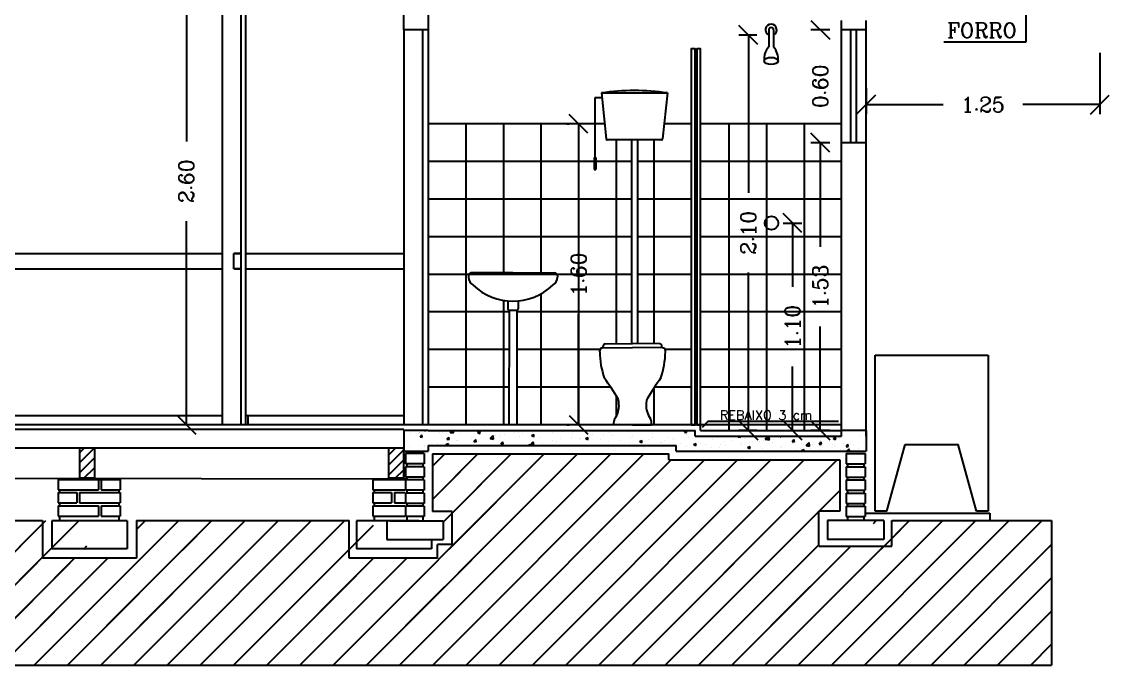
# Model space of a CAD drawing. Extents: x -7 to 226, y -20 to 32.
# Drawn here: x 131.15 to 136.94, y 0.23 to 3.65 of the extents above; entities that cross this region are included whole.
import ezdxf
from ezdxf.enums import TextEntityAlignment as Align

# ---------------------------------------------------------------- set-up
doc = ezdxf.new("R2010")
doc.units = 0
doc.header["$LTSCALE"] = 20
doc.layers.get('0').update_dxf_attribs({"linetype": 'CONTINUOUS'})
doc.layers.get('DEFPOINTS').update_dxf_attribs({"linetype": 'CONTINUOUS'})
for name, color, linetype in [('AZULEJO', 30, 'CONTINUOUS'), ('CONCRETO', 5, 'CONTINUOUS'), ('JANELA', 5, 'CONTINUOUS'), ('MADEIRAME', 244, 'CONTINUOUS'), ('PAREDE', 250, 'CONTINUOUS'), ('PEDRA', 250, 'CONTINUOUS'), ('PISO', 30, 'CONTINUOUS'), ('PORTA', 1, 'CONTINUOUS'), ('TELHADO', 1, 'CONTINUOUS'), ('TEXTO', 244, 'CONTINUOUS'), ('VIEW', 210, 'CONTINUOUS'), ('VISTA', 244, 'CONTINUOUS'), ('VISTAL', 30, 'CONTINUOUS'), ('VISTAP', 244, 'CONTINUOUS')]:
    doc.layers.add(name, color=color, linetype=linetype)
doc.styles.add('ROMANC', font='romanc.shx', dxfattribs={"height": 0.08})
doc.dimstyles.new('ROMANC', dxfattribs={"dimtxt": 0.1, "dimasz": 0.18, "dimexe": 0.05, "dimexo": 0.0625, "dimgap": 0.09, "dimtad": 0, "dimzin": 0, "dimtxsty": 'ROMANC', "dimblk1": 'NONE', "dimblk2": 'NONE', "dimsah": 1, "dimcen": 0.09, "dimclrd": 244, "dimclre": 244, "dimclrt": 244, "dimazin": 3, "dimtfac": 1, "dimtdec": 4, "dimtofl": 0, "dimtmove": 0, "dimatfit": 3, "dimtolj": 1, "dimtzin": 0})

# ---------------------------------------------------------------- blocks, each defined once
blk = doc.blocks.new('*X0')
at = {"color": 0}
for p, q in [((18.1591, -14.8728), (18.1623, -14.8749)), ((18.1623, -14.8749), (18.163, -14.8728)), ((18.2943, -14.8833), (18.3043, -14.8728)), ((18.312, -14.8861), (18.3105, -14.8728)), ((18.5165, -14.873), (18.5165, -14.873)), ((19.2872, -14.874), (19.2872, -14.874)), ((19.4775, -14.8728), (19.48, -14.8745)), ((19.48, -14.8745), (19.4806, -14.8728)), ((19.5406, -14.8825), (19.5487, -14.8728)), ((19.5525, -14.8836), (19.5505, -14.8728)), ((18.0818, -14.8888), (18.0818, -14.8888)), ((18.1256, -14.8889), (18.1256, -14.8889)), ((18.1316, -14.8818), (18.1316, -14.8818)), ((18.1318, -14.8822), (18.1318, -14.8822)), ((18.1338, -14.9075), (18.1434, -14.896)), ((18.1338, -14.9075), (18.1458, -14.9085)), ((18.1369, -14.902), (18.1369, -14.902)), ((18.1457, -14.9085), (18.1434, -14.896)), ((18.2266, -14.8761), (18.2266, -14.8761)), ((18.2384, -14.8863), (18.2384, -14.8863)), ((18.2535, -14.882), (18.2535, -14.882)), ((18.2772, -14.92), (18.2869, -14.9085)), ((18.2772, -14.92), (18.2892, -14.9211)), ((18.2892, -14.9211), (18.2869, -14.9085)), ((18.2943, -14.8833), (18.3121, -14.886)), ((18.328, -14.9277), (18.328, -14.9277)), ((18.3314, -14.9279), (18.3314, -14.9279)), ((18.3452, -14.8908), (18.3452, -14.8908)), ((18.4071, -14.918), (18.4071, -14.918)), ((18.4207, -14.9326), (18.4303, -14.9211)), ((18.4207, -14.9326), (18.4327, -14.9336)), ((18.4326, -14.9336), (18.4303, -14.9211)), ((18.4307, -14.9136), (18.4307, -14.9136)), ((18.4397, -14.8842), (18.4537, -14.8788)), ((18.4397, -14.8842), (18.4497, -14.8909)), ((18.4465, -14.9319), (18.4465, -14.9319)), ((18.4497, -14.8909), (18.4537, -14.8789)), ((18.4519, -14.8953), (18.4519, -14.8953)), ((18.5077, -14.9164), (18.5233, -14.9002)), ((18.5077, -14.9164), (18.5255, -14.9191)), ((18.5255, -14.9192), (18.5233, -14.9002)), ((18.5317, -14.9008), (18.5317, -14.9008)), ((18.5334, -14.9013), (18.5334, -14.9013)), ((18.5587, -14.8999), (18.5587, -14.8999)), ((18.5632, -14.9119), (18.5632, -14.9119)), ((18.5835, -14.8947), (18.5835, -14.8947)), ((18.6233, -14.8775), (18.6233, -14.8775)), ((18.6356, -14.8858), (18.6356, -14.8858)), ((18.6592, -14.8848), (18.6592, -14.8848)), ((18.6654, -14.9044), (18.6654, -14.9044)), ((18.6798, -14.8919), (18.6798, -14.8919)), ((18.7272, -14.9002), (18.7412, -14.8949)), ((18.7272, -14.9002), (18.7371, -14.907)), ((18.73, -14.882), (18.73, -14.882)), ((18.7371, -14.907), (18.7412, -14.8949)), ((18.7722, -14.9089), (18.7722, -14.9089)), ((18.8368, -14.8865), (18.8368, -14.8865)), ((18.8369, -14.9255), (18.8369, -14.9255)), ((18.8587, -14.9305), (18.8587, -14.9305)), ((18.879, -14.9134), (18.879, -14.9134)), ((18.9408, -14.9105), (18.9408, -14.9105)), ((18.9436, -14.891), (18.9436, -14.891)), ((18.985, -14.9138), (18.985, -14.9138)), ((18.9857, -14.9179), (18.9857, -14.9179)), ((19.0146, -14.9163), (19.0286, -14.9109)), ((19.0146, -14.9163), (19.0245, -14.923)), ((19.0245, -14.923), (19.0286, -14.9109)), ((19.0351, -14.9072), (19.0351, -14.9072)), ((19.0435, -14.8964), (19.0435, -14.8964)), ((19.0503, -14.8956), (19.0503, -14.8956)), ((19.0925, -14.9224), (19.0925, -14.9224)), ((19.1109, -14.8973), (19.1109, -14.8973)), ((19.1381, -14.9311), (19.1381, -14.9311)), ((19.1445, -14.8836), (19.1445, -14.8836)), ((19.1571, -14.9001), (19.1571, -14.9001)), ((19.1993, -14.9269), (19.1993, -14.9269)), ((19.2372, -14.8806), (19.2372, -14.8806)), ((19.2547, -14.9111), (19.2547, -14.9111)), ((19.2639, -14.9046), (19.2639, -14.9046)), ((19.302, -14.9323), (19.316, -14.9269)), ((19.302, -14.9323), (19.312, -14.939)), ((19.306, -14.9314), (19.306, -14.9314)), ((19.312, -14.939), (19.316, -14.9269)), ((19.3486, -14.9211), (19.3486, -14.9211)), ((19.3706, -14.9091), (19.3706, -14.9091)), ((19.3714, -14.8911), (19.3714, -14.8911)), ((19.4367, -14.9263), (19.4367, -14.9263)), ((19.4496, -14.9083), (19.4496, -14.9083)), ((19.4774, -14.9136), (19.4774, -14.9136)), ((19.4867, -14.9197), (19.4867, -14.9197)), ((19.5359, -14.915), (19.5359, -14.915)), ((19.5406, -14.8825), (19.5525, -14.8836)), ((19.5535, -14.8933), (19.5535, -14.8933)), ((19.5625, -14.9098), (19.5625, -14.9098)), ((19.5842, -14.9181), (19.5842, -14.9181)), ((19.6909, -14.9226), (19.6909, -14.9226)), ((19.7977, -14.9271), (19.7977, -14.9271)), ((19.8275, -14.9076), (19.8315, -14.9028)), ((19.8275, -14.9076), (19.8394, -14.9087)), ((19.8394, -14.9087), (19.8383, -14.9028)), ((19.8587, -14.918), (19.8587, -14.918)), ((19.9044, -14.9316), (19.9044, -14.9316)), ((19.9384, -14.9322), (19.9384, -14.9322)), ((19.9614, -14.9039), (19.9614, -14.9039)), ((19.9622, -14.9249), (19.9622, -14.9249)), ((19.9709, -14.9202), (19.9806, -14.9087)), ((19.9709, -14.9202), (19.9829, -14.9212)), ((19.9753, -14.9202), (19.9909, -14.904)), ((19.9753, -14.9202), (19.9931, -14.9229)), ((19.9829, -14.9212), (19.9806, -14.9087)), ((19.9931, -14.923), (19.9909, -14.904)), ((20.0141, -14.9223), (20.0141, -14.9223)), ((20.0493, -14.9028), (20.0549, -14.9065)), ((20.0549, -14.9065), (20.0561, -14.9028)), ((20.0788, -14.9049), (20.0788, -14.9049)), ((20.1144, -14.9327), (20.124, -14.9212)), ((20.1144, -14.9327), (20.1263, -14.9338)), ((20.1263, -14.9338), (20.124, -14.9212)), ((20.1404, -14.9056), (20.1404, -14.9056)), ((20.2665, -14.9286), (20.2665, -14.9286)), ((20.3323, -14.9158), (20.3463, -14.9104)), ((20.3323, -14.9158), (20.3423, -14.9225)), ((20.3423, -14.9225), (20.3463, -14.9105)), ((20.3675, -14.9158), (20.3675, -14.9158)), ((20.4714, -14.9008), (20.4714, -14.9008)), ((18.0497, -14.9566), (18.0497, -14.9566)), ((18.0792, -14.9611), (18.0792, -14.9611)), ((18.1231, -14.9555), (18.1231, -14.9555)), ((18.155, -14.9511), (18.155, -14.9511)), ((18.1564, -14.9611), (18.1564, -14.9611)), ((18.2242, -14.9427), (18.2242, -14.9427)), ((18.2717, -14.9487), (18.2857, -14.9434)), ((18.2717, -14.9487), (18.2777, -14.9528)), ((18.2813, -14.9345), (18.2813, -14.9345)), ((18.2825, -14.9528), (18.2857, -14.9434)), ((18.3299, -14.9519), (18.3299, -14.9519)), ((18.5642, -14.9451), (18.5738, -14.9336)), ((18.5642, -14.9451), (18.5761, -14.9462)), ((18.5761, -14.9462), (18.5738, -14.9336)), ((18.6332, -14.9524), (18.6332, -14.9524)), ((18.7117, -14.9528), (18.7172, -14.9462)), ((18.7185, -14.9528), (18.7172, -14.9462)), ((18.7212, -14.9495), (18.7367, -14.9333)), ((18.7212, -14.9495), (18.7389, -14.9523)), ((18.7329, -14.947), (18.7329, -14.947)), ((18.7359, -14.9383), (18.7359, -14.9383)), ((18.7389, -14.9523), (18.7367, -14.9333)), ((18.783, -14.9404), (18.783, -14.9404)), ((19.0214, -14.9512), (19.0214, -14.9512)), ((19.1421, -14.9502), (19.1421, -14.9502)), ((19.2459, -14.9352), (19.2459, -14.9352)), ((19.3104, -14.943), (19.3104, -14.943)), ((19.4128, -14.9359), (19.4128, -14.9359)), ((19.4193, -14.935), (19.4193, -14.935)), ((19.5196, -14.9405), (19.5196, -14.9405)), ((19.5511, -14.9599), (19.5511, -14.9599)), ((19.5894, -14.9483), (19.6034, -14.9429)), ((19.5894, -14.9483), (19.5994, -14.955)), ((19.5994, -14.955), (19.6034, -14.9429)), ((19.6263, -14.945), (19.6263, -14.945)), ((19.6362, -14.972), (19.6362, -14.972)), ((19.6538, -14.9458), (19.6538, -14.9458)), ((19.6863, -14.9654), (19.6863, -14.9654)), ((19.7289, -14.965), (19.7289, -14.965)), ((19.7331, -14.9495), (19.7331, -14.9495)), ((19.7548, -14.933), (19.7548, -14.933)), ((19.762, -14.9554), (19.762, -14.9554)), ((19.8399, -14.954), (19.8399, -14.954)), ((19.8456, -14.9449), (19.8456, -14.9449)), ((19.8769, -14.9643), (19.8909, -14.9589)), ((19.8769, -14.9643), (19.8868, -14.971)), ((19.8868, -14.971), (19.8909, -14.959)), ((19.8883, -14.9388), (19.8883, -14.9388)), ((19.9466, -14.9585), (19.9466, -14.9585)), ((19.9589, -14.9705), (19.9589, -14.9705)), ((20.0112, -14.9361), (20.0112, -14.9361)), ((20.0534, -14.963), (20.0534, -14.963)), ((20.0599, -14.9577), (20.0599, -14.9577)), ((20.118, -14.9407), (20.118, -14.9407)), ((20.1379, -14.9779), (20.1379, -14.9779)), ((20.1601, -14.9675), (20.1601, -14.9675)), ((20.1638, -14.9427), (20.1638, -14.9427)), ((20.1643, -14.9803), (20.1783, -14.975)), ((20.1643, -14.9803), (20.1679, -14.9828)), ((20.1757, -14.9828), (20.1783, -14.975)), ((20.1888, -14.9533), (20.2044, -14.9371)), ((20.1888, -14.9533), (20.2066, -14.9561)), ((20.2066, -14.9561), (20.2043, -14.9371)), ((20.2136, -14.9679), (20.2136, -14.9679)), ((20.2247, -14.9452), (20.2247, -14.9452)), ((20.2578, -14.9453), (20.2675, -14.9338)), ((20.2578, -14.9453), (20.2698, -14.9463)), ((20.2669, -14.972), (20.2669, -14.972)), ((20.2698, -14.9463), (20.2675, -14.9338)), ((20.3315, -14.9497), (20.3315, -14.9497)), ((20.3399, -14.9513), (20.3399, -14.9513)), ((20.3651, -14.9824), (20.3651, -14.9824)), ((20.3737, -14.9765), (20.3737, -14.9765)), ((20.39, -14.9447), (20.39, -14.9447)), ((20.4013, -14.9578), (20.4109, -14.9463)), ((20.4013, -14.9578), (20.4132, -14.9589)), ((20.4057, -14.9828), (20.4178, -14.9702)), ((20.4132, -14.9589), (20.4109, -14.9463)), ((20.4193, -14.9828), (20.4178, -14.9702)), ((20.4205, -14.9642), (20.4205, -14.9642)), ((20.4383, -14.9542), (20.4383, -14.9542)), ((20.4658, -14.9348), (20.4658, -14.9348)), ((20.469, -14.9674), (20.469, -14.9674)), ((20.4804, -14.9811), (20.4804, -14.9811))]:
    blk.add_line(p, q, dxfattribs=at)
blk = doc.blocks.new('*X4')
at = {"color": 0, "linetype": 'CONTINUOUS'}
for p, q in [((15.334, -15.0009), (15.4118, -14.9231)), ((15.334, -14.9478), (15.3588, -14.9231)), ((15.334, -15.0539), (15.414, -14.9739)), ((15.3579, -15.0831), (15.414, -15.0269)), ((15.4109, -15.0831), (15.414, -15.08))]:
    blk.add_line(p, q, dxfattribs=at)
blk = doc.blocks.new('_OBLIQUE')
at = {"color": 0, "linetype": 'BYBLOCK'}
blk.add_line((-0.5, -0.5), (0.5, 0.5), dxfattribs=at)
blk = doc.blocks.new('*D72')
at = {"color": 244, "linetype": 'BYBLOCK'}
for p, q in [((124.96, -2.901), (124.96, -3.2265)), ((123.7154, -3.0882), (123.7154, -3.2265)), ((123.7154, -3.1765), (124.1258, -3.1765)), ((124.96, -3.1765), (124.5496, -3.1765))]:
    blk.add_line(p, q, dxfattribs=at)
at = {"layer": 'DEFPOINTS', "color": 0, "linetype": 'BYBLOCK'}
for p in [(124.96, -2.8385), (123.7154, -3.0257), (124.96, -3.1765)]:
    blk.add_point(p, dxfattribs=at)
at = {"color": 244, "linetype": 'BYBLOCK', "xscale": 0.1, "yscale": 0.1, "zscale": 0.1, "rotation": 180}
blk.add_blockref('_OBLIQUE', (123.7154, -3.1765), dxfattribs=at)
at = {"color": 244, "linetype": 'BYBLOCK', "xscale": 0.1, "yscale": 0.1, "zscale": 0.1}
blk.add_blockref('_OBLIQUE', (124.96, -3.1765), dxfattribs=at)
at = {"color": 244, "linetype": 'BYBLOCK', "insert": (124.3377, -3.1765), "char_height": 0.08, "attachment_point": 5, "style": 'ROMANC'}
blk.add_mtext('\\A1;{1.25}', dxfattribs=at)
blk = doc.blocks.new('*D74')
at = {"color": 244, "linetype": 'BYBLOCK'}
for p, q in [((120.2279, -2.5857), (120.0486, -2.5857)), ((120.0986, -2.5857), (120.0986, -3.6688)), ((120.0986, -5.1757), (120.0986, -4.0926)), ((120.2279, -5.1757), (120.0486, -5.1757))]:
    blk.add_line(p, q, dxfattribs=at)
at = {"layer": 'DEFPOINTS', "color": 0, "linetype": 'BYBLOCK'}
for p in [(120.2904, -2.5857), (120.0986, -5.1757), (120.2904, -5.1757)]:
    blk.add_point(p, dxfattribs=at)
at = {"color": 244, "linetype": 'BYBLOCK', "xscale": 0.1, "yscale": 0.1, "zscale": 0.1}
for p, rotation in [((120.0986, -2.5857), 90), ((120.0986, -5.1757), 270)]:
    blk.add_blockref('_OBLIQUE', p, dxfattribs=dict(at, rotation=rotation))
at = {"color": 244, "linetype": 'BYBLOCK', "insert": (120.0986, -3.8807), "char_height": 0.08, "attachment_point": 5, "rotation": 90, "style": 'ROMANC'}
blk.add_mtext('\\A1;{2.60}', dxfattribs=at)
blk = doc.blocks.new('*D75')
at = {"color": 244, "linetype": 'BYBLOCK'}
for p, q in [((123.5229, -3.6757), (123.4221, -3.6757)), ((123.4721, -3.6757), (123.4721, -4.2287)), ((123.4721, -5.2057), (123.4721, -4.6526)), ((123.5229, -5.2057), (123.4221, -5.2057))]:
    blk.add_line(p, q, dxfattribs=at)
at = {"layer": 'DEFPOINTS', "color": 0, "linetype": 'BYBLOCK'}
for p in [(123.4721, -3.6757), (123.5854, -3.6757), (123.5854, -5.2057)]:
    blk.add_point(p, dxfattribs=at)
at = {"color": 244, "linetype": 'BYBLOCK', "xscale": 0.1, "yscale": 0.1, "zscale": 0.1}
for p, rotation in [((123.4721, -3.6757), 90), ((123.4721, -5.2057), 270)]:
    blk.add_blockref('_OBLIQUE', p, dxfattribs=dict(at, rotation=rotation))
at = {"color": 244, "linetype": 'BYBLOCK', "insert": (123.4721, -4.4407), "char_height": 0.08, "attachment_point": 5, "rotation": 90, "style": 'ROMANC'}
blk.add_mtext('\\A1;1.53', dxfattribs=at)
blk = doc.blocks.new('*D76')
at = {"color": 244, "linetype": 'BYBLOCK'}
for p, q in [((123.5229, -3.0757), (123.4221, -3.0757)), ((123.4721, -3.0757), (123.4721, -3.0757)), ((123.5229, -3.6757), (123.4221, -3.6757)), ((123.4721, -3.6757), (123.4721, -3.8757))]:
    blk.add_line(p, q, dxfattribs=at)
at = {"layer": 'DEFPOINTS', "color": 0, "linetype": 'BYBLOCK'}
for p in [(123.5854, -3.0757), (123.4721, -3.6757), (123.5854, -3.6757)]:
    blk.add_point(p, dxfattribs=at)
at = {"color": 244, "linetype": 'BYBLOCK', "xscale": 0.1, "yscale": 0.1, "zscale": 0.1}
for p, rotation in [((123.4721, -3.0757), 270), ((123.4721, -3.6757), 90)]:
    blk.add_blockref('_OBLIQUE', p, dxfattribs=dict(at, rotation=rotation))
at = {"color": 244, "linetype": 'BYBLOCK', "insert": (123.4721, -3.3757), "char_height": 0.08, "attachment_point": 5, "rotation": 90, "style": 'ROMANC'}
blk.add_mtext('\\A1;0.60', dxfattribs=at)
blk = doc.blocks.new('*D77')
at = {"color": 244, "linetype": 'BYBLOCK'}
for p, q in [((123.2749, -4.1028), (123.3742, -4.1028)), ((123.3242, -4.1028), (123.3242, -4.4423)), ((123.3242, -5.2057), (123.3242, -4.8661)), ((123.2749, -5.2057), (123.3742, -5.2057))]:
    blk.add_line(p, q, dxfattribs=at)
at = {"layer": 'DEFPOINTS', "color": 0, "linetype": 'BYBLOCK'}
for p in [(123.2124, -4.1028), (123.2124, -5.2057), (123.3242, -5.2057)]:
    blk.add_point(p, dxfattribs=at)
at = {"color": 244, "linetype": 'BYBLOCK', "xscale": 0.1, "yscale": 0.1, "zscale": 0.1}
for p, rotation in [((123.3242, -4.1028), 90), ((123.3242, -5.2057), 270)]:
    blk.add_blockref('_OBLIQUE', p, dxfattribs=dict(at, rotation=rotation))
at = {"color": 244, "linetype": 'BYBLOCK', "insert": (123.3242, -4.6542), "char_height": 0.08, "attachment_point": 5, "rotation": 90, "style": 'ROMANC'}
blk.add_mtext('\\A1;1.10', dxfattribs=at)
blk = doc.blocks.new('*D78')
at = {"color": 244, "linetype": 'BYBLOCK'}
for p, q in [((123.1349, -3.1029), (123.0392, -3.1029)), ((123.0892, -3.1029), (123.0892, -3.9424)), ((123.0892, -5.2057), (123.0892, -4.3662)), ((123.1349, -5.2057), (123.0392, -5.2057))]:
    blk.add_line(p, q, dxfattribs=at)
at = {"layer": 'DEFPOINTS', "color": 0, "linetype": 'BYBLOCK'}
for p in [(123.1974, -3.1029), (123.0892, -5.2057), (123.1974, -5.2057)]:
    blk.add_point(p, dxfattribs=at)
at = {"color": 244, "linetype": 'BYBLOCK', "xscale": 0.1, "yscale": 0.1, "zscale": 0.1}
for p, rotation in [((123.0892, -3.1029), 90), ((123.0892, -5.2057), 270)]:
    blk.add_blockref('_OBLIQUE', p, dxfattribs=dict(at, rotation=rotation))
at = {"color": 244, "linetype": 'BYBLOCK', "insert": (123.0892, -4.1543), "char_height": 0.08, "attachment_point": 5, "rotation": 90, "style": 'ROMANC'}
blk.add_mtext('\\A1;2.10', dxfattribs=at)
blk = doc.blocks.new('*X110')
at = {"color": 0, "linetype": 'CONTINUOUS'}
for p, q in [((133.166, 0.2299), (134.2897, 1.3537)), ((133.3427, 0.2299), (134.4665, 1.3537)), ((133.3973, 1.3451), (133.4059, 1.3537)), ((133.3973, 1.1683), (133.5826, 1.3537)), ((133.3973, 0.9915), (133.7594, 1.3537)), ((133.4303, 0.8477), (133.9362, 1.3537)), ((133.4798, 0.7205), (134.113, 1.3537)), ((133.5195, 0.2299), (134.6114, 1.3217)), ((133.6963, 0.2299), (134.7881, 1.3217)), ((133.8731, 0.2299), (134.9649, 1.3217)), ((134.0499, 0.2299), (135.1417, 1.3217)), ((134.2266, 0.2299), (135.3185, 1.3217)), ((134.4034, 0.2299), (135.3817, 1.2082)), ((130.5143, 0.2299), (131.2834, 0.999)), ((130.6911, 0.2299), (131.4602, 0.999)), ((131.7518, 0.2299), (132.5209, 0.999)), ((131.9236, 0.9321), (131.9905, 0.999)), ((131.9285, 0.2299), (132.6977, 0.999)), ((132.0107, 0.8424), (132.1673, 0.999)), ((132.0107, 0.6656), (132.3441, 0.999)), ((132.1053, 0.2299), (132.8744, 0.999)), ((134.5802, 0.2299), (135.3817, 1.0314)), ((135.4641, 0.2299), (136.2332, 0.999)), ((135.6408, 0.2299), (136.41, 0.999)), ((135.6882, 0.9844), (135.7029, 0.999)), ((135.7284, 0.8477), (135.8796, 0.999)), ((135.7753, 0.7179), (136.0564, 0.999)), ((135.8176, 0.2299), (136.5867, 0.999)), ((132.2821, 0.2299), (133.0267, 0.9745)), ((135.9944, 0.2299), (136.636, 0.8715)), ((131.4857, 0.8477), (131.5021, 0.8641)), ((135.3748, 0.8477), (135.3817, 0.8547)), ((130.8679, 0.2299), (131.4119, 0.7739)), ((134.757, 0.2299), (135.2915, 0.7645)), ((132.4589, 0.2299), (132.9365, 0.7076)), ((136.1712, 0.2299), (136.636, 0.6947)), ((131.0447, 0.2299), (131.4627, 0.6479)), ((131.2214, 0.2299), (131.6394, 0.6479)), ((131.3982, 0.2299), (131.8162, 0.6479)), ((131.575, 0.2299), (131.993, 0.6479)), ((132.6356, 0.2299), (133.0537, 0.6479)), ((132.8124, 0.2299), (133.2304, 0.6479)), ((132.9892, 0.2299), (133.4072, 0.6479)), ((134.9337, 0.2299), (135.3518, 0.6479)), ((135.1105, 0.2299), (135.5285, 0.6479)), ((135.2873, 0.2299), (135.7053, 0.6479)), ((136.348, 0.2299), (136.636, 0.5179)), ((136.5247, 0.2299), (136.636, 0.3411))]:
    blk.add_line(p, q, dxfattribs=at)
blk = doc.blocks.new('*X176')
at = {"color": 0, "linetype": 'CONTINUOUS'}
for p, q in [((12.4483, -6.8557), (12.4838, -6.8202)), ((12.4483, -6.9087), (12.5283, -6.8287)), ((12.4483, -6.9618), (12.5283, -6.8818)), ((12.4829, -6.9802), (12.5283, -6.9348))]:
    blk.add_line(p, q, dxfattribs=at)
blk = doc.blocks.new('*D178')
at = {"color": 244, "linetype": 'BYBLOCK'}
for p, q in [((134.0558, 3.109), (134.0683, 3.109)), ((134.1183, 3.109), (134.1183, 2.5209)), ((134.1183, 1.509), (134.1183, 2.0971)), ((134.0558, 1.509), (134.0683, 1.509))]:
    blk.add_line(p, q, dxfattribs=at)
at = {"layer": 'DEFPOINTS', "color": 0, "linetype": 'BYBLOCK'}
for p in [(134.1183, 3.109), (134.1183, 1.509), (134.1183, 1.509)]:
    blk.add_point(p, dxfattribs=at)
at = {"color": 244, "linetype": 'BYBLOCK', "xscale": 0.1, "yscale": 0.1, "zscale": 0.1}
for p, rotation in [((134.1183, 3.109), 90), ((134.1183, 1.509), 270)]:
    blk.add_blockref('_OBLIQUE', p, dxfattribs=dict(at, rotation=rotation))
at = {"color": 244, "linetype": 'BYBLOCK', "insert": (134.1183, 2.309), "char_height": 0.08, "attachment_point": 5, "rotation": 90, "style": 'ROMANC'}
blk.add_mtext('\\A1;1.60', dxfattribs=at)
blk = doc.blocks.new('*X181')
at = {"color": 0, "linetype": 'CONTINUOUS'}
for p, q in [((132.8124, 0.2299), (133.9362, 1.3537)), ((132.9892, 0.2299), (134.113, 1.3537)), ((133.166, 0.2299), (134.2897, 1.3537)), ((133.3405, 1.2883), (133.4059, 1.3537)), ((133.3405, 1.1115), (133.5826, 1.3537)), ((133.3427, 0.2299), (134.4665, 1.3537)), ((133.4451, 1.0394), (133.7594, 1.3537)), ((133.5195, 0.2299), (134.6114, 1.3217)), ((133.6963, 0.2299), (134.7881, 1.3217)), ((133.8731, 0.2299), (134.9649, 1.3217)), ((134.0499, 0.2299), (135.1417, 1.3217)), ((134.2266, 0.2299), (135.3185, 1.3217)), ((134.4034, 0.2299), (135.4953, 1.3217)), ((135.3997, 1.0494), (135.5097, 1.1594)), ((134.5802, 0.2299), (135.3975, 1.0473)), ((131.2214, 0.2299), (131.9905, 0.999)), ((131.3982, 0.2299), (132.1673, 0.999)), ((131.575, 0.2299), (132.3441, 0.999)), ((131.7518, 0.2299), (132.5209, 0.999)), ((131.7658, 0.951), (131.8138, 0.999)), ((131.9285, 0.2299), (132.6977, 0.999)), ((132.1053, 0.2299), (132.8744, 0.999)), ((135.2873, 0.2299), (136.0564, 0.999)), ((135.4641, 0.2299), (136.2332, 0.999)), ((135.6408, 0.2299), (136.41, 0.999)), ((135.7853, 0.9047), (135.8796, 0.999)), ((135.8176, 0.2299), (136.5867, 0.999)), ((130.5143, 0.2299), (131.2658, 0.9813)), ((134.757, 0.2299), (135.3975, 0.8705)), ((135.9944, 0.2299), (136.636, 0.8715)), ((132.2821, 0.2299), (132.898, 0.8458)), ((134.9337, 0.2299), (135.5669, 0.863)), ((135.1105, 0.2299), (135.7436, 0.863)), ((130.6911, 0.2299), (131.2658, 0.8046)), ((130.8679, 0.2299), (131.4365, 0.7985)), ((131.0447, 0.2299), (131.6133, 0.7985)), ((132.4589, 0.2299), (133.0275, 0.7985)), ((132.6356, 0.2299), (133.2043, 0.7985)), ((136.1712, 0.2299), (136.636, 0.6947)), ((136.348, 0.2299), (136.636, 0.5179)), ((136.5247, 0.2299), (136.636, 0.3411))]:
    blk.add_line(p, q, dxfattribs=at)

msp = doc.modelspace()

# ---------------------------------------------------------------- linework, layer by layer
at = {"layer": 'AZULEJO', "color": 244, "linetype": 'CONTINUOUS'}
for p, q in [((134.2465, 1.9182), (134.4059, 1.9206)), ((134.5653, 1.9182), (134.4059, 1.9206)), ((134.2315, 1.8963), (134.2315, 1.9032)), ((134.5803, 1.8963), (134.5803, 1.9032)), ((134.4059, 1.5092), (134.3049, 1.5092)), ((134.4059, 1.5092), (134.5069, 1.5092))]:
    msp.add_line(p, q, dxfattribs=at)
for centre, radius, start, end in [((134.2465, 1.9032), 0.015, 90, 180), ((134.5653, 1.9032), 0.015, 360, 90), ((134.6598, 1.8995), 0.4283, 180.43396, 199.23218), ((134.152, 1.8995), 0.4283, 340.76782, 359.56604), ((132.7733, 0.7141), 1.8131, 30.93669, 35.17039), ((136.0385, 0.7141), 1.8131, 144.82961, 149.06331), ((134.2128, 1.6118), 0.121, 323.69434, 3.46966), ((134.599, 1.6118), 0.121, 176.53034, 216.30566), ((134.3613, 1.5153), 0.0567, 154.0566, 186.16017), ((134.4505, 1.5153), 0.0567, 353.83983, 25.9434)]:
    msp.add_arc(centre, radius, start, end, dxfattribs=at)
at = {"layer": 'CONCRETO'}
for p, q in [((135.5183, 3.609), (135.5183, 3.659)), ((135.6483, 3.609), (135.6483, 3.659)), ((135.6483, 3.609), (135.5183, 3.609)), ((135.6483, 1.479), (135.6483, 1.369)), ((131.7158, 0.9985), (131.3158, 0.9985)), ((133.268, 0.9985), (132.9363, 0.9985)), ((132.9363, 0.9985), (132.9363, 0.8485)), ((133.1145, 0.9985), (133.3972, 0.9985)), ((135.7433, 0.9994), (135.4433, 0.9994)), ((133.0972, 0.8985), (133.3972, 0.8985)), ((133.3363, 0.8985), (133.3363, 0.8485)), ((131.7158, 0.8485), (131.3158, 0.8485)), ((133.3363, 0.8485), (132.9363, 0.8485))]:
    msp.add_line(p, q, dxfattribs=at)
at = {"layer": 'CONCRETO', "color": 254}
for p, q in [((134.257, 3.109), (133.3183, 3.109)), ((133.5183, 3.109), (133.5183, 1.509)), ((133.7183, 3.109), (133.7183, 2.3167)), ((133.9183, 3.109), (133.9183, 2.3167)), ((134.1183, 3.109), (134.1183, 1.509)), ((134.7183, 3.109), (134.574, 3.109)), ((135.5183, 3.109), (134.7683, 3.109)), ((134.9183, 3.109), (134.9183, 1.479)), ((135.1183, 3.109), (135.1183, 1.479)), ((135.3183, 3.109), (135.3183, 1.479)), ((134.3183, 3.0236), (134.3183, 1.94)), ((134.5183, 3.0236), (134.5183, 1.9394)), ((134.3995, 2.909), (133.3183, 2.909)), ((134.7183, 2.909), (134.4315, 2.909)), ((135.5183, 2.909), (134.7683, 2.909)), ((134.3995, 2.709), (133.3183, 2.709)), ((134.7183, 2.709), (134.4315, 2.709)), ((135.5183, 2.709), (134.7683, 2.709)), ((134.3995, 2.509), (133.3183, 2.509)), ((134.7183, 2.509), (134.4315, 2.509)), ((135.5183, 2.509), (134.7683, 2.509)), ((134.3995, 2.309), (133.3183, 2.309)), ((134.7183, 2.309), (134.4315, 2.309)), ((135.5183, 2.309), (134.7683, 2.309)), ((133.9183, 2.2053), (133.9183, 1.509)), ((133.7183, 2.1709), (133.7183, 1.509)), ((133.7492, 2.109), (133.3183, 2.109)), ((134.3995, 2.109), (133.7893, 2.109)), ((134.7183, 2.109), (134.4315, 2.109)), ((135.5183, 2.109), (134.7683, 2.109)), ((133.7488, 1.909), (133.3183, 1.909)), ((134.2327, 1.909), (133.7896, 1.909)), ((134.7183, 1.909), (134.5791, 1.909)), ((135.5183, 1.909), (134.7683, 1.909)), ((133.7485, 1.709), (133.3183, 1.709)), ((134.289, 1.709), (133.79, 1.709)), ((134.5183, 1.7022), (134.5183, 1.509)), ((134.7183, 1.709), (134.5228, 1.709)), ((135.5183, 1.709), (134.7683, 1.709)), ((134.3183, 1.663), (134.3183, 1.5525)), ((135.5183, 1.509), (134.7683, 1.509))]:
    msp.add_line(p, q, dxfattribs=at)
at = {"layer": 'CONCRETO', "color": 5}
for p, q in [((133.1883, 1.484), (133.1883, 1.369)), ((133.3183, 1.479), (133.1883, 1.479)), ((133.3183, 1.479), (134.7383, 1.479)), ((134.7383, 1.449), (134.7383, 1.479)), ((134.7383, 1.449), (135.5183, 1.449)), ((133.3183, 1.399), (134.6383, 1.399)), ((133.3183, 1.399), (133.3183, 1.369)), ((133.3183, 1.399), (133.3183, 1.369)), ((134.6383, 1.369), (134.6383, 1.399)), ((133.1883, 1.369), (133.3183, 1.369)), ((133.1883, 1.369), (133.3183, 1.369)), ((134.6383, 1.369), (135.6483, 1.369)), ((135.7433, 0.8994), (135.4433, 0.8994))]:
    msp.add_line(p, q, dxfattribs=at)
at = {"layer": 'CONCRETO', "color": 3}
msp.add_line((135.6483, 1.479), (135.5183, 1.479), dxfattribs=at)
at = {"layer": 'CONCRETO', "color": 250, "linetype": 'CONTINUOUS'}
msp.add_line((133.1883, 1.224), (133.1083, 1.224), dxfattribs=at)
at = {"layer": 'CONCRETO', "color": 244}
for p, q in [((135.5097, 1.0494), (135.3975, 1.0494)), ((133.4451, 0.8718), (133.3669, 0.8718)), ((135.3975, 0.863), (135.7853, 0.863)), ((131.7658, 0.7985), (131.2658, 0.7985)), ((133.3669, 0.7985), (132.898, 0.7985))]:
    msp.add_line(p, q, dxfattribs=at)
at = {"layer": 'CONCRETO', "color": 244, "linetype": 'CONTINUOUS'}
for p, q in [((131.2658, 0.999), (131.2658, 0.7985)), ((131.7658, 0.999), (131.7658, 0.7985))]:
    msp.add_line(p, q, dxfattribs=at)
at = {"layer": 'CONCRETO', "color": 5, "linetype": 'CONTINUOUS'}
for p, q in [((131.3158, 0.9985), (131.3158, 0.8485)), ((131.7158, 0.9985), (131.7158, 0.8485))]:
    msp.add_line(p, q, dxfattribs=at)
at = {"layer": 'JANELA', "color": 5}
for p, q in [((135.5683, 3.009), (135.5683, 3.609)), ((135.5983, 3.009), (135.5983, 3.609))]:
    msp.add_line(p, q, dxfattribs=at)
at = {"layer": 'MADEIRAME', "color": 30, "linetype": 'CONTINUOUS'}
for p, q in [((136.501, 3.5449), (136.501, 3.8782)), ((136.0627, 3.5449), (136.501, 3.5449)), ((134.8079, 1.528), (134.7765, 1.4945)), ((135.5026, 1.5271), (134.8056, 1.5271))]:
    msp.add_line(p, q, dxfattribs=at)
at = {"layer": 'MADEIRAME', "color": 5, "linetype": 'CONTINUOUS'}
for p, q in [((133.0972, 0.9985), (133.0972, 0.8985)), ((133.3972, 0.9985), (133.3972, 0.8985)), ((135.4433, 0.9994), (135.4433, 0.8994)), ((135.7433, 0.9994), (135.7433, 0.8994))]:
    msp.add_line(p, q, dxfattribs=at)
at = {"layer": 'PAREDE', "color": 3, "linetype": 'CONTINUOUS'}
for p, q in [((133.1883, 3.609), (133.1883, 4.009)), ((133.3183, 4.009), (133.3183, 3.609)), ((133.3183, 3.609), (133.1883, 3.609)), ((135.5183, 1.449), (135.5183, 3.009)), ((135.6483, 3.009), (135.5183, 3.009)), ((135.6483, 1.449), (135.6483, 3.009))]:
    msp.add_line(p, q, dxfattribs=at)
at = {"layer": 'PEDRA'}
for p, q in [((132.3233, 1.509), (132.3233, 4.099)), ((132.3483, 1.509), (132.3483, 4.099)), ((133.1883, 1.484), (129.6733, 1.484)), ((133.1883, 1.384), (129.6733, 1.384)), ((131.4633, 1.224), (131.4633, 1.384)), ((131.5433, 1.224), (131.5433, 1.384)), ((133.1083, 1.224), (133.1083, 1.384)), ((133.1883, 1.224), (133.1883, 1.384)), ((131.5433, 1.224), (131.4633, 1.224))]:
    msp.add_line(p, q, dxfattribs=at)
at = {"layer": 'PISO', "color": 30}
for p, q in [((134.7683, 1.509), (129.6853, 1.509)), ((134.7683, 1.479), (134.7683, 1.509)), ((134.7683, 1.479), (135.5183, 1.479))]:
    msp.add_line(p, q, dxfattribs=at)
at = {"layer": 'PORTA', "color": 1}
for p, q in [((133.2883, 3.609), (133.2883, 1.509)), ((133.3183, 3.609), (133.3183, 1.509))]:
    msp.add_line(p, q, dxfattribs=at)
at = {"layer": 'TELHADO', "color": 30, "linetype": 'CONTINUOUS'}
msp.add_line((129.7533, 1.2271), (133.2042, 1.2215), dxfattribs=at)
at = {"layer": 'VIEW', "color": 30, "linetype": 'CONTINUOUS'}
for p, q in [((129.7733, 2.4191), (132.2233, 2.4191)), ((132.2833, 2.4191), (132.3233, 2.4191)), ((132.3483, 2.4191), (133.1883, 2.4191)), ((129.7733, 2.3391), (132.2233, 2.3391)), ((132.2833, 2.3391), (132.3233, 2.3391)), ((132.3483, 2.3391), (133.1883, 2.3391))]:
    msp.add_line(p, q, dxfattribs=at)
at = {"layer": 'VISTA', "linetype": 'CONTINUOUS', "ltscale": 0.25}
for p, q in [((133.7692, 2.3167), (133.5475, 2.3167)), ((133.7692, 2.3167), (133.991, 2.3167)), ((133.5325, 2.3017), (133.5325, 2.2947)), ((134.006, 2.3017), (134.006, 2.2947)), ((133.7413, 2.168), (133.7412, 2.1252)), ((133.7972, 2.168), (133.7973, 2.1252)), ((133.7472, 2.1192), (133.7913, 2.1192)), ((133.7492, 2.1192), (133.7482, 1.5082)), ((133.7893, 2.1192), (133.7903, 1.5082))]:
    msp.add_line(p, q, dxfattribs=at)
for centre, radius, start, end in [((133.5475, 2.3017), 0.015, 90, 180), ((133.991, 2.3017), 0.015, 360, 90), ((133.5825, 2.2947), 0.05, 180, 239.37576), ((133.956, 2.2947), 0.05, 300.62424, 0), ((133.7472, 2.1252), 0.006, 179.90794, 270), ((133.7913, 2.1252), 0.006, 270, 0.09206)]:
    msp.add_arc(centre, radius, start, end, dxfattribs=at)
at = {"layer": 'VISTAL'}
for p, q in [((129.6733, 1.559), (132.2233, 1.559)), ((132.3483, 1.559), (133.1883, 1.559))]:
    msp.add_line(p, q, dxfattribs=at)
for points in [[(134.7383, 1.509), (134.7383, 3.509), (134.7183, 3.509), (134.7183, 1.509)], [(134.7683, 1.509), (134.7683, 3.509), (134.7483, 3.509), (134.7483, 1.509)]]:
    msp.add_lwpolyline(points, close=True, dxfattribs=at)
at = {"layer": 'VISTAL', "color": 30, "linetype": 'CONTINUOUS'}
msp.add_arc((135.1433, 3.609), 0.0302, 295.50376, 244.49624, dxfattribs=at)
at = {"layer": 'VISTAP', "color": 30}
msp.add_line((132.2233, 1.509), (132.2233, 4.099), dxfattribs=at)
at = {"layer": 'VISTAP', "color": 244}
for p, q in [((133.1883, 3.609), (133.1883, 1.509)), ((132.2833, 2.3391), (132.2833, 2.4191)), ((133.3405, 1.3537), (134.5983, 1.3537)), ((133.3405, 1.3537), (133.3405, 1.0484)), ((134.5983, 1.3217), (134.5983, 1.3537)), ((134.5983, 1.3217), (135.5097, 1.3217)), ((135.5097, 1.3217), (135.5097, 1.0494)), ((133.4451, 1.0484), (133.3405, 1.0484)), ((133.4451, 0.8718), (133.4451, 1.0484)), ((135.3975, 0.863), (135.3975, 1.0494)), ((130.3142, 0.999), (131.2658, 0.999)), ((131.7658, 0.999), (132.898, 0.999)), ((132.898, 0.7985), (132.898, 0.999)), ((135.7853, 0.999), (136.636, 0.999)), ((135.7853, 0.863), (135.7853, 0.999)), ((136.636, 0.999), (136.636, 0.2299)), ((133.3669, 0.7985), (133.3669, 0.8718)), ((127.567, 0.2299), (136.636, 0.2299))]:
    msp.add_line(p, q, dxfattribs=at)
at = {"layer": 'VISTAP', "color": 244, "linetype": 'CONTINUOUS'}
for p, q in [((135.1303, 3.609), (135.1303, 3.519)), ((135.1563, 3.609), (135.1563, 3.519)), ((132.3233, 2.4191), (132.2833, 2.4191)), ((132.3233, 2.3391), (132.2833, 2.3391))]:
    msp.add_line(p, q, dxfattribs=at)
at = {"layer": 'VISTAP'}
for p, q in [((135.5183, 3.009), (135.5183, 3.609)), ((135.6483, 3.009), (135.6483, 3.609)), ((132.3603, 1.509), (132.3603, 1.553)), ((133.2972, 1.3558), (133.1972, 1.3558)), ((133.1972, 1.3558), (133.1972, 1.3008)), ((133.2972, 1.3558), (133.2972, 1.3008)), ((135.5433, 1.3558), (135.5433, 1.3008)), ((135.5433, 1.3558), (135.6433, 1.3558)), ((135.6433, 1.3558), (135.6433, 1.3008)), ((133.2972, 1.3008), (133.1972, 1.3008)), ((133.1972, 1.2858), (133.1972, 1.2308)), ((133.2972, 1.2858), (133.1972, 1.2858)), ((133.2042, 1.3008), (133.2042, 1.2858)), ((133.2902, 1.3008), (133.2902, 1.2858)), ((133.2972, 1.2858), (133.2972, 1.2308)), ((135.5433, 1.3008), (135.6433, 1.3008)), ((135.5433, 1.2858), (135.6433, 1.2858)), ((135.5433, 1.2858), (135.5433, 1.2308)), ((135.5503, 1.3008), (135.5503, 1.2858)), ((135.6363, 1.3008), (135.6363, 1.2858)), ((135.6433, 1.2858), (135.6433, 1.2308)), ((131.348, 1.2178), (131.678, 1.2178)), ((131.348, 1.2178), (131.348, 1.1628)), ((131.563, 1.2178), (131.563, 1.1628)), ((131.578, 1.2178), (131.578, 1.1628)), ((131.678, 1.2178), (131.678, 1.1628)), ((133.023, 1.2178), (133.193, 1.2178)), ((133.023, 1.2178), (133.023, 1.1628)), ((133.2972, 1.2308), (133.1972, 1.2308)), ((133.2972, 1.2158), (133.1972, 1.2158)), ((133.1972, 1.2158), (133.1972, 1.1608)), ((133.2042, 1.2308), (133.2042, 1.2158)), ((133.2902, 1.2308), (133.2902, 1.2158)), ((133.2972, 1.2158), (133.2972, 1.1608)), ((135.5433, 1.2308), (135.6433, 1.2308)), ((135.5433, 1.2158), (135.5433, 1.1608)), ((135.5433, 1.2158), (135.6433, 1.2158)), ((135.5503, 1.2308), (135.5503, 1.2158)), ((135.6363, 1.2308), (135.6363, 1.2158)), ((135.6433, 1.2158), (135.6433, 1.1608)), ((131.348, 1.1628), (131.563, 1.1628)), ((131.355, 1.1628), (131.355, 1.1478)), ((131.578, 1.1628), (131.678, 1.1628)), ((131.671, 1.1628), (131.671, 1.1478)), ((133.023, 1.1628), (133.193, 1.1628)), ((133.03, 1.1628), (133.03, 1.1478)), ((133.2972, 1.1608), (133.1972, 1.1608)), ((133.2042, 1.1608), (133.2042, 1.1458)), ((133.2902, 1.1608), (133.2902, 1.1458)), ((135.5433, 1.1608), (135.6433, 1.1608)), ((135.5503, 1.1608), (135.5503, 1.1458)), ((135.6363, 1.1608), (135.6363, 1.1458)), ((131.348, 1.1478), (131.448, 1.1478)), ((131.348, 1.1478), (131.348, 1.0928)), ((131.448, 1.1478), (131.448, 1.0928)), ((131.463, 1.1478), (131.463, 1.0928)), ((131.463, 1.1478), (131.678, 1.1478)), ((131.678, 1.1478), (131.678, 1.0928)), ((133.023, 1.1478), (133.023, 1.0928)), ((133.023, 1.1478), (133.123, 1.1478)), ((133.123, 1.1478), (133.123, 1.0928)), ((133.138, 1.1478), (133.193, 1.1478)), ((133.138, 1.1478), (133.138, 1.0928)), ((133.2972, 1.1458), (133.1972, 1.1458)), ((133.1972, 1.1458), (133.1972, 1.0908)), ((133.2972, 1.1458), (133.2972, 1.0908)), ((135.5433, 1.1458), (135.6433, 1.1458)), ((135.5433, 1.1458), (135.5433, 1.0908)), ((135.6433, 1.1458), (135.6433, 1.0908)), ((131.348, 1.0928), (131.448, 1.0928)), ((131.348, 1.0778), (131.563, 1.0778)), ((131.348, 1.0778), (131.348, 1.0228)), ((131.355, 1.0928), (131.355, 1.0778)), ((131.463, 1.0928), (131.678, 1.0928)), ((131.563, 1.0778), (131.563, 1.0228)), ((131.578, 1.0778), (131.578, 1.0228)), ((131.578, 1.0778), (131.678, 1.0778)), ((131.671, 1.0928), (131.671, 1.0778)), ((131.678, 1.0778), (131.678, 1.0228)), ((133.023, 1.0928), (133.123, 1.0928)), ((133.023, 1.0778), (133.023, 1.0228)), ((133.023, 1.0778), (133.193, 1.0778)), ((133.03, 1.0928), (133.03, 1.0778)), ((133.138, 1.0928), (133.193, 1.0928)), ((133.2972, 1.0908), (133.1972, 1.0908)), ((133.2972, 1.0758), (133.1972, 1.0758)), ((133.1972, 1.0758), (133.1972, 1.0208)), ((133.2042, 1.0908), (133.2042, 1.0758)), ((133.2902, 1.0908), (133.2902, 1.0758)), ((133.2972, 1.0758), (133.2972, 1.0208)), ((135.5433, 1.0908), (135.6433, 1.0908)), ((135.5433, 1.0758), (135.5433, 1.0208)), ((135.5433, 1.0758), (135.6433, 1.0758)), ((135.5503, 1.0908), (135.5503, 1.0758)), ((135.6363, 1.0908), (135.6363, 1.0758)), ((135.6433, 1.0758), (135.6433, 1.0208)), ((131.348, 1.0228), (131.563, 1.0228)), ((131.355, 1.0228), (131.355, 0.9985)), ((131.578, 1.0228), (131.678, 1.0228)), ((131.671, 1.0228), (131.671, 0.9985)), ((133.023, 1.0228), (133.193, 1.0228)), ((133.03, 1.0228), (133.03, 0.9985)), ((133.2972, 1.0208), (133.1972, 1.0208)), ((133.2042, 1.0208), (133.2042, 0.9985)), ((133.2902, 1.0208), (133.2902, 0.9985)), ((135.5433, 1.0208), (135.6433, 1.0208)), ((135.5503, 1.0208), (135.5503, 0.9994)), ((135.6363, 1.0208), (135.6363, 0.9994))]:
    msp.add_line(p, q, dxfattribs=at)
at = {"layer": 'VISTAP', "linetype": 'CONTINUOUS'}
for p, q in [((134.2054, 3.2475), (134.2054, 2.9313)), ((134.2426, 3.2475), (134.2054, 3.2475)), ((134.2399, 3.2741), (134.5911, 3.2741)), ((134.2399, 3.2741), (134.2653, 3.029)), ((134.5911, 3.2741), (134.5657, 3.029)), ((134.5598, 3.0236), (134.2712, 3.0236)), ((134.3995, 3.0236), (134.3995, 1.9407)), ((134.4315, 3.0236), (134.4315, 1.9407)), ((134.2012, 2.9313), (134.2012, 2.8668)), ((134.2096, 2.9313), (134.2012, 2.9313)), ((134.2096, 2.9313), (134.2096, 2.8668)), ((134.2012, 2.8668), (134.2096, 2.8668)), ((134.2502, 1.9182), (134.2502, 1.9287)), ((134.2602, 1.9387), (134.4059, 1.9418)), ((134.5516, 1.9387), (134.4059, 1.9418)), ((134.5616, 1.9182), (134.5616, 1.9287))]:
    msp.add_line(p, q, dxfattribs=at)
at = {"layer": 'VISTAP', "color": 30, "linetype": 'CONTINUOUS'}
for p, q in [((135.6976, 1.879), (136.2976, 1.879)), ((135.6976, 1.049), (135.6976, 1.879)), ((136.2976, 1.879), (136.2976, 1.049)), ((135.7589, 1.049), (135.8563, 1.4033)), ((135.8563, 1.4033), (136.1389, 1.4033)), ((136.2362, 1.049), (136.1389, 1.4033)), ((135.7589, 1.049), (135.6976, 1.049)), ((136.2976, 1.049), (136.2362, 1.049)), ((135.6433, 1.0391), (136.3072, 1.0391)), ((136.3072, 1.0391), (136.3072, 0.999))]:
    msp.add_line(p, q, dxfattribs=at)
at = {"layer": 'VISTAP', "linetype": 'CONTINUOUS'}
msp.add_circle((135.1453, 2.5819), 0.0363, dxfattribs=at)
at = {"layer": 'VISTAP', "color": 244, "linetype": 'CONTINUOUS'}
for centre, radius, start, end in [((135.1433, 3.609), 0.013, 0, 180), ((135.204, 3.4545), 0.0979, 138.82623, 186.17996), ((135.0826, 3.4545), 0.0979, 353.82004, 41.17377)]:
    msp.add_arc(centre, radius, start, end, dxfattribs=at)
at = {"layer": 'VISTAP', "linetype": 'CONTINUOUS'}
for centre, radius, start, end in [((134.4155, 2.0433), 1.2433, 81.87902, 98.12098), ((134.2712, 3.0296), 0.006, 185.91791, 270), ((134.5598, 3.0296), 0.006, 270, 354.08209), ((134.2602, 1.9287), 0.01, 90, 180), ((134.5516, 1.9287), 0.01, 0, 90)]:
    msp.add_arc(centre, radius, start, end, dxfattribs=at)
at = {"layer": 'VISTAP', "color": 244}
for centre, radius, start, end in [((133.7692, 2.474), 0.3073, 226.32793, 313.67207), ((134.2776, 1.6226), 0.0561, 356.43322, 24.83965), ((134.5343, 1.6226), 0.0561, 155.16035, 183.56678)]:
    msp.add_arc(centre, radius, start, end, dxfattribs=at)
at = {"layer": 'VISTAP'}
msp.add_arc((132.3543, 1.553), 0.006, 0, 90, dxfattribs=at)
at = {"layer": 'VISTAP', "color": 244, "linetype": 'CONTINUOUS'}
msp.add_ellipse((135.1433, 3.444), major_axis=(-0.0366, 0), ratio=0.52172, dxfattribs=at)

# ---------------------------------------------------------------- block references
at = {"layer": 'CONCRETO', "color": 5}
msp.add_blockref('*X0', (115.141, 16.3518), dxfattribs=at)
at = {"layer": 'MADEIRAME', "color": 30, "linetype": 'CONTINUOUS'}
msp.add_blockref('*X181', (0, 0), dxfattribs=at)
at = {"layer": 'VIEW', "color": 30, "linetype": 'CONTINUOUS'}
msp.add_blockref('*X110', (0, 0), dxfattribs=at)
at = {"layer": 'VISTAP', "linetype": 'CONTINUOUS'}
for name, p in [('*X4', (116.128, 16.3071)), ('*X176', (120.66, 8.2042))]:
    msp.add_blockref(name, p, dxfattribs=at)

# ---------------------------------------------------------------- texts
at = {"layer": 'TEXTO', "linetype": 'CONTINUOUS', "style": 'ROMANC'}
for s, height, p in [('FORRO', 0.08, (136.2654, 3.6065)), ('REBAIXO 3 cm', 0.05, (135.1161, 1.5603))]:
    msp.add_text(s, height=height, dxfattribs=at).set_placement(p, align=Align.MIDDLE)

# ---------------------------------------------------------------- dimensions: what is measured, and where the dimension line sits
at = {"layer": 'CONCRETO', "color": 30, "linetype": 'CONTINUOUS'}
dim = msp.add_linear_dim(base=(134.1183, 1.509), p1=(134.1183, 3.109), p2=(134.1183, 1.509), angle=90, dimstyle='ROMANC', override={"dimasz": 0.1, "dimblk1": 'OBLIQUE', "dimblk2": 'OBLIQUE'}, dxfattribs=at)
dim.commit()
dim.dimension.update_dxf_attribs({"geometry": '*D178', "text_midpoint": (134.1183, 2.309)})
at = {"layer": 'MADEIRAME', "color": 30, "linetype": 'CONTINUOUS'}
dim = msp.add_linear_dim(base=(132.0315, 1.509), p1=(132.2233, 4.099), p2=(132.2233, 1.509), angle=90, text='{2.60}', dimstyle='ROMANC', override={"dimasz": 0.1, "dimblk1": 'OBLIQUE', "dimblk2": 'OBLIQUE'}, dxfattribs=at)
dim.commit()
dim.dimension.update_dxf_attribs({"geometry": '*D74', "text_midpoint": (132.0315, 2.804), "insert": (11.9329, 6.6847)})
for base, p1, p2, picture, middle in [((135.405, 3.009), (135.5183, 3.609), (135.5183, 3.009), '*D76', (135.405, 3.309)), ((135.0221, 1.479), (135.1303, 3.5818), (135.1303, 1.479), '*D78', (135.0221, 2.5304)), ((135.405, 3.009), (135.5183, 1.479), (135.5183, 3.009), '*D75', (135.405, 2.244)), ((135.2571, 1.479), (135.1453, 2.5819), (135.1453, 1.479), '*D77', (135.2571, 2.0304))]:
    dim = msp.add_linear_dim(base=base, p1=p1, p2=p2, angle=90, dimstyle='ROMANC', override={"dimasz": 0.1, "dimblk1": 'OBLIQUE', "dimblk2": 'OBLIQUE'}, dxfattribs=at)
    dim.commit()
    dim.dimension.update_dxf_attribs({"geometry": picture, "text_midpoint": middle, "insert": (11.9329, 6.6847)})
dim = msp.add_linear_dim(base=(136.8929, 3.2114), p1=(135.6483, 3.3623), p2=(136.8929, 3.5495), text='{1.25}', dimstyle='ROMANC', override={"dimasz": 0.1, "dimblk1": 'OBLIQUE', "dimblk2": 'OBLIQUE'}, dxfattribs=at)
dim.commit()
dim.dimension.update_dxf_attribs({"geometry": '*D72', "text_midpoint": (136.2706, 3.2114), "insert": (11.9329, 6.388)})

doc.saveas('drawing.dxf')
